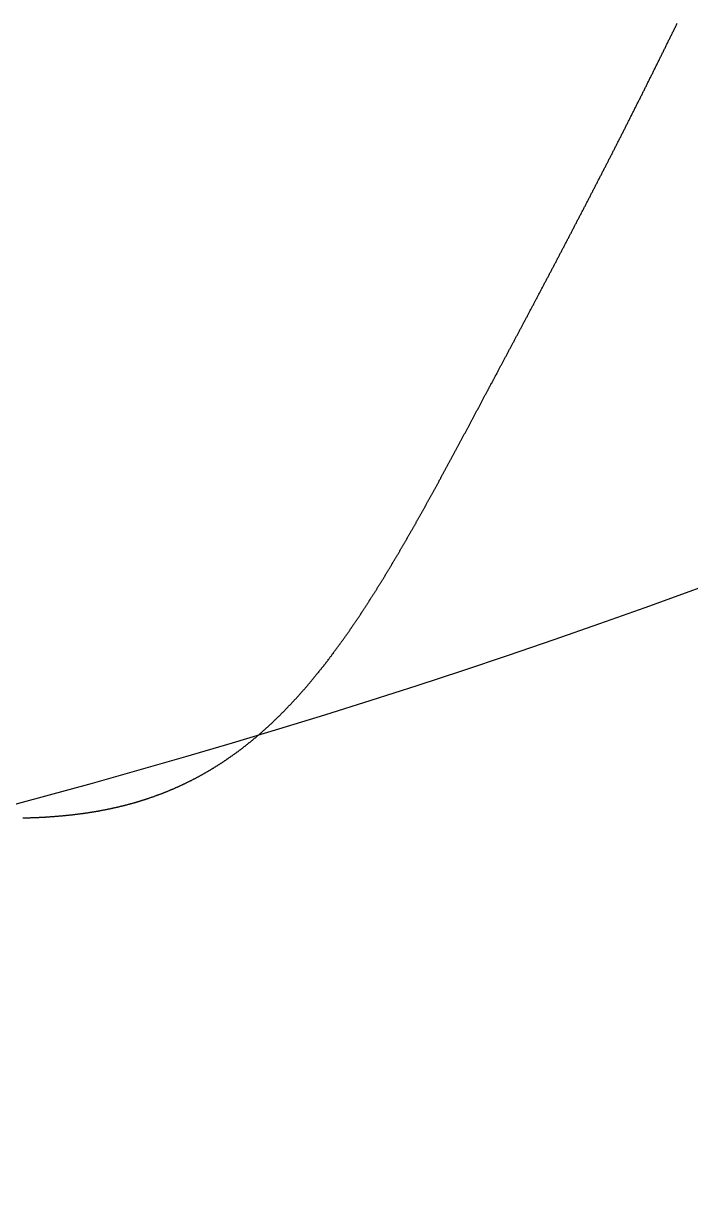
# Model space of a CAD drawing. Header units: millimetres. Extents: x 88 to 97873, y 32 to 55088.
# Drawn here: x 48914.784 to 48915.753, y 4950.654 to 4952.356 of the extents above; entities that cross this region are included whole.
import ezdxf

# ---------------------------------------------------------------- set-up
doc = ezdxf.new("R2010")
doc.units = ezdxf.units.MM
doc.header["$LTSCALE"] = 0.3

msp = doc.modelspace()

# ---------------------------------------------------------------- hatches: boundary and pattern name
h = msp.add_hatch()
h.set_pattern_fill('ANSI35', color=256, scale=20, angle=43)
h.set_pattern_definition([(88, (10.7, 0), (-126.92264, 4.43224), []), (88, (76.38, 61.25), (-126.92264, 4.43224), [158.75, -31.75, 0, -31.75])])
h.paths.add_polyline_path([(48908.4014, 4951.3654), (48908.2557, 4951.5894), (48908.0589, 4951.9557), (48907.8846, 4952.2927), (48907.7268, 4952.6262), (48907.5907, 4952.9594), (48907.4871, 4953.2803), (48907.4099, 4953.5977), (48907.3515, 4953.9137), (48907.3052, 4954.2299), (48907.2575, 4954.6203), (48907.223, 4954.9916), (48907.2065, 4955.3616), (48907.2168, 4955.7346), (48907.2684, 4956.1084), (48907.3851, 4956.4657), (48907.5775, 4956.7397), (48907.835, 4956.9374), (48908.1276, 4957.072), (48908.4361, 4957.1618), (48908.7515, 4957.2213), (48909.066, 4957.2606), (48909.3882, 4957.2884), (48909.7228, 4957.3099), (48910.0557, 4957.3251), (48910.3865, 4957.3353), (48910.7146, 4957.3415), (48911.0365, 4957.3448), (48911.3446, 4957.3461), (48911.5181, 4957.3463), (48911.5205, 4957.3463), (48911.523, 4957.3463), (48911.5254, 4957.3463), (48911.5278, 4957.3463), (48911.5303, 4957.3463), (48911.5327, 4957.3463), (48911.5352, 4957.3463), (48911.5376, 4957.3463), (48911.5401, 4957.3463), (48911.5425, 4957.3463), (48911.545, 4957.3463), (48911.5474, 4957.3463), (48911.5498, 4957.3463), (48911.5523, 4957.3463), (48911.5547, 4957.3463), (48911.5572, 4957.3463), (48911.5596, 4957.3463), (48911.5621, 4957.3463), (48911.5645, 4957.3463), (48911.5669, 4957.3463), (48911.5694, 4957.3463), (48911.5718, 4957.3463), (48911.5743, 4957.3463), (48911.5767, 4957.3463), (48911.5792, 4957.3463), (48911.5816, 4957.3463), (48911.5841, 4957.3463), (48911.5865, 4957.3463), (48911.5889, 4957.3463), (48911.5914, 4957.3463), (48911.5938, 4957.3463), (48911.5963, 4957.3463), (48911.5987, 4957.3463), (48911.6012, 4957.3463), (48911.6036, 4957.3464), (48911.6061, 4957.3464), (48911.6085, 4957.3464), (48911.6109, 4957.3464), (48911.6134, 4957.3464), (48911.6158, 4957.3464), (48911.6183, 4957.3464), (48911.6207, 4957.3464), (48911.8521, 4957.3464), (48912.2627, 4957.3462), (48912.6375, 4957.3443), (48913.0023, 4957.3396), (48913.362, 4957.331), (48913.7194, 4957.3173), (48914.0766, 4957.2973), (48914.4667, 4957.2668), (48914.8423, 4957.2215), (48915.2117, 4957.1491), (48915.5681, 4957.0325), (48915.8854, 4956.8528), (48916.1181, 4956.6095), (48916.2586, 4956.3211), (48916.3372, 4956.0089), (48916.3739, 4955.6866), (48916.3812, 4955.3601), (48916.368, 4955.035), (48916.341, 4954.7193), (48916.2997, 4954.3554), (48916.2483, 4953.9818), (48916.1838, 4953.6192), (48916.1008, 4953.2769), (48915.9984, 4952.9622), (48915.8765, 4952.6611), (48915.7409, 4952.3687), (48915.603, 4952.0961), (48915.5223, 4951.9437), (48915.5217, 4951.9426), (48915.5212, 4951.9416), (48915.5207, 4951.9406), (48915.5201, 4951.9396), (48915.5196, 4951.9385), (48915.519, 4951.9375), (48915.5185, 4951.9365), (48915.518, 4951.9355), (48915.5174, 4951.9345), (48915.5169, 4951.9334), (48915.5163, 4951.9324), (48915.5158, 4951.9314), (48915.5153, 4951.9304), (48915.5147, 4951.9294), (48915.5142, 4951.9284), (48915.5136, 4951.9273), (48915.5131, 4951.9263), (48915.5126, 4951.9253), (48915.512, 4951.9243), (48915.5115, 4951.9233), (48915.5109, 4951.9223), (48915.5104, 4951.9212), (48915.5099, 4951.9202), (48915.5093, 4951.9192), (48915.5088, 4951.9182), (48915.5083, 4951.9172), (48915.5077, 4951.9162), (48915.5072, 4951.9152), (48915.5066, 4951.9142), (48915.5061, 4951.9132), (48915.5056, 4951.9121), (48915.505, 4951.9111), (48915.5045, 4951.9101), (48915.504, 4951.9091), (48915.5034, 4951.9081), (48915.5029, 4951.9071), (48915.5024, 4951.9061), (48915.5018, 4951.9051), (48915.5013, 4951.9041), (48915.5008, 4951.9031), (48915.5002, 4951.9021), (48915.4997, 4951.9011), (48915.4992, 4951.9001), (48915.4986, 4951.8991), (48915.4981, 4951.8981), (48915.4976, 4951.8971), (48915.497, 4951.8961), (48915.4965, 4951.8951), (48915.496, 4951.8941), (48915.4954, 4951.8931), (48915.4949, 4951.8921), (48915.4944, 4951.8911), (48915.4938, 4951.8901), (48915.4933, 4951.8891), (48915.4928, 4951.8881), (48915.4923, 4951.8871), (48915.4917, 4951.8861), (48915.4912, 4951.8851), (48915.4907, 4951.8841), (48915.4901, 4951.8831), (48915.4896, 4951.8821), (48915.4891, 4951.8811), (48915.4886, 4951.8801), (48915.488, 4951.8791), (48915.4875, 4951.8782), (48915.487, 4951.8772), (48915.4864, 4951.8762), (48915.4859, 4951.8752), (48915.4854, 4951.8742), (48915.4849, 4951.8732), (48915.4843, 4951.8722), (48915.4838, 4951.8712), (48915.4833, 4951.8702), (48915.4828, 4951.8693), (48915.4822, 4951.8683), (48915.4817, 4951.8673), (48915.4812, 4951.8663), (48915.4807, 4951.8653), (48915.4801, 4951.8643), (48915.4796, 4951.8634), (48915.4791, 4951.8624), (48915.4786, 4951.8614), (48915.4781, 4951.8604), (48915.4775, 4951.8594), (48915.477, 4951.8584), (48915.4765, 4951.8575), (48915.476, 4951.8565), (48915.4754, 4951.8555), (48915.4749, 4951.8545), (48915.4744, 4951.8536), (48915.4739, 4951.8526), (48915.4734, 4951.8516), (48915.4728, 4951.8506), (48915.4723, 4951.8497), (48915.4718, 4951.8487), (48915.4713, 4951.8477), (48915.4708, 4951.8467), (48915.4702, 4951.8458), (48915.4697, 4951.8448), (48915.4692, 4951.8438), (48915.4687, 4951.8428), (48915.4682, 4951.8419), (48915.4677, 4951.8409), (48915.4671, 4951.8399), (48915.4666, 4951.839), (48915.4661, 4951.838), (48915.4656, 4951.837), (48915.4651, 4951.8361), (48915.4646, 4951.8351), (48915.464, 4951.8341), (48915.4635, 4951.8332), (48915.463, 4951.8322), (48915.4625, 4951.8312), (48915.462, 4951.8303), (48915.4615, 4951.8293), (48915.461, 4951.8284), (48915.4605, 4951.8274), (48915.4599, 4951.8264), (48915.4594, 4951.8255), (48915.4589, 4951.8245), (48915.4584, 4951.8235), (48915.4579, 4951.8226), (48915.4574, 4951.8216), (48915.4569, 4951.8207), (48915.4564, 4951.8197), (48915.4558, 4951.8188), (48915.4553, 4951.8178), (48915.4548, 4951.8168), (48915.4543, 4951.8159), (48915.4538, 4951.8149), (48915.4533, 4951.814), (48915.4528, 4951.813), (48915.4523, 4951.8121), (48915.4518, 4951.8111), (48915.4513, 4951.8102), (48915.4508, 4951.8092), (48915.4503, 4951.8083), (48915.4498, 4951.8073), (48915.4492, 4951.8064), (48915.4487, 4951.8054), (48915.4482, 4951.8045), (48915.4477, 4951.8035), (48915.4472, 4951.8026), (48915.4467, 4951.8016), (48915.4462, 4951.8007), (48915.4457, 4951.7998), (48915.4452, 4951.7988), (48915.4447, 4951.7979), (48915.4442, 4951.7969), (48915.4437, 4951.796), (48915.4432, 4951.795), (48915.4427, 4951.7941), (48915.4422, 4951.7932), (48915.4417, 4951.7922), (48915.4412, 4951.7913), (48915.4407, 4951.7903), (48915.4402, 4951.7894), (48915.4397, 4951.7885), (48915.4392, 4951.7875), (48915.4387, 4951.7866), (48915.4382, 4951.7856), (48915.4377, 4951.7847), (48915.4372, 4951.7838), (48915.4367, 4951.7828), (48915.4362, 4951.7819), (48915.4357, 4951.781), (48915.4352, 4951.78), (48915.4347, 4951.7791), (48915.4342, 4951.7782), (48915.4337, 4951.7773), (48915.4332, 4951.7763), (48915.4327, 4951.7754), (48915.4322, 4951.7745), (48915.4317, 4951.7735), (48915.4312, 4951.7726), (48915.4307, 4951.7717), (48915.4302, 4951.7708), (48915.4297, 4951.7698), (48915.4292, 4951.7689), (48915.4287, 4951.768), (48915.4283, 4951.7671), (48915.4278, 4951.7661), (48915.4273, 4951.7652), (48915.4268, 4951.7643), (48915.4263, 4951.7634), (48915.4258, 4951.7624), (48915.4253, 4951.7615), (48915.4248, 4951.7606), (48915.4243, 4951.7597), (48915.4238, 4951.7588), (48915.4233, 4951.7578), (48915.4228, 4951.7569), (48915.4223, 4951.756), (48915.4219, 4951.7551), (48915.4214, 4951.7542), (48915.4209, 4951.7533), (48915.4204, 4951.7524), (48915.4199, 4951.7514), (48915.4194, 4951.7505), (48915.4189, 4951.7496), (48915.4184, 4951.7487), (48915.4179, 4951.7478), (48915.4174, 4951.7469), (48915.417, 4951.746), (48915.4165, 4951.7451), (48915.416, 4951.7441), (48915.4155, 4951.7432), (48915.415, 4951.7423), (48915.4145, 4951.7414), (48915.414, 4951.7405), (48915.4135, 4951.7396), (48915.4131, 4951.7387), (48915.4126, 4951.7378), (48915.4121, 4951.7369), (48915.4116, 4951.736), (48915.4111, 4951.7351), (48915.4106, 4951.7342), (48915.4101, 4951.7333), (48915.4097, 4951.7324), (48915.4092, 4951.7315), (48915.4087, 4951.7306), (48915.4082, 4951.7297), (48915.4077, 4951.7288), (48915.4072, 4951.7279), (48915.4068, 4951.727), (48915.4063, 4951.7261), (48915.4058, 4951.7252), (48915.4053, 4951.7243), (48915.4048, 4951.7234), (48915.4043, 4951.7225), (48915.4039, 4951.7216), (48915.4034, 4951.7207), (48915.4029, 4951.7198), (48915.4024, 4951.719), (48915.4019, 4951.7181), (48915.4014, 4951.7172), (48915.401, 4951.7163), (48915.4005, 4951.7154), (48915.4, 4951.7145), (48915.3995, 4951.7136), (48915.399, 4951.7127), (48915.3986, 4951.7118), (48915.3981, 4951.711), (48915.3976, 4951.7101), (48915.3971, 4951.7092), (48915.3966, 4951.7083), (48915.3962, 4951.7074), (48915.3957, 4951.7065), (48915.3952, 4951.7057), (48915.3947, 4951.7048), (48915.3943, 4951.7039), (48915.3938, 4951.703), (48915.3933, 4951.7021), (48915.3928, 4951.7013), (48915.3923, 4951.7004), (48915.3919, 4951.6995), (48915.3914, 4951.6986), (48915.3909, 4951.6977), (48915.3904, 4951.6969), (48915.39, 4951.696), (48915.3895, 4951.6951), (48915.389, 4951.6942), (48915.3885, 4951.6934), (48915.388, 4951.6925), (48915.3876, 4951.6916), (48915.3871, 4951.6908), (48915.3866, 4951.6899), (48915.3861, 4951.689), (48915.3857, 4951.6881), (48915.3852, 4951.6873), (48915.3847, 4951.6864), (48915.3842, 4951.6855), (48915.3838, 4951.6847), (48915.3833, 4951.6838), (48915.3828, 4951.6829), (48915.3823, 4951.6821), (48915.3819, 4951.6812), (48915.3814, 4951.6803), (48915.3809, 4951.6795), (48915.3805, 4951.6786), (48915.38, 4951.6778), (48915.3795, 4951.6769), (48915.379, 4951.676), (48915.3786, 4951.6752), (48915.3781, 4951.6743), (48915.3776, 4951.6735), (48915.3771, 4951.6726), (48915.3767, 4951.6717), (48915.2104, 4951.3701), (48915.1544, 4951.3349, 0.330005), (48923.2413, 4962.2533, 1), (48900.4132, 4962.2533, 0.327497)])

# ---------------------------------------------------------------- linework, layer by layer
msp.add_lwpolyline([(48914.7837, 4951.2032), (48914.7845, 4951.2032), (48914.7854, 4951.2032), (48914.7863, 4951.2032), (48914.7871, 4951.2032), (48914.788, 4951.2033), (48914.7889, 4951.2033), (48914.7897, 4951.2033), (48914.7906, 4951.2033), (48914.7915, 4951.2033), (48914.7923, 4951.2034), (48914.7932, 4951.2034), (48914.794, 4951.2034), (48914.7949, 4951.2035), (48914.7958, 4951.2035), (48914.7966, 4951.2035), (48914.7975, 4951.2035), (48914.7983, 4951.2036), (48914.7992, 4951.2036), (48914.8001, 4951.2036), (48914.8009, 4951.2037), (48914.8018, 4951.2037), (48914.8026, 4951.2037), (48914.8035, 4951.2038), (48914.8043, 4951.2038), (48914.8052, 4951.2039), (48914.806, 4951.2039), (48914.8069, 4951.2039), (48914.8077, 4951.204), (48914.8086, 4951.204), (48914.8094, 4951.2041), (48914.8103, 4951.2041), (48914.8111, 4951.2041), (48914.8119, 4951.2042), (48914.8128, 4951.2042), (48914.8136, 4951.2043), (48914.8145, 4951.2043), (48914.8153, 4951.2044), (48914.8162, 4951.2044), (48914.817, 4951.2045), (48914.8178, 4951.2045), (48914.8187, 4951.2046), (48914.8195, 4951.2046), (48914.8204, 4951.2047), (48914.8212, 4951.2047), (48914.822, 4951.2048), (48914.8229, 4951.2048), (48914.8237, 4951.2049), (48914.8245, 4951.205), (48914.8254, 4951.205), (48914.8262, 4951.2051), (48914.827, 4951.2051), (48914.8279, 4951.2052), (48914.8287, 4951.2053), (48914.8295, 4951.2053), (48914.8304, 4951.2054), (48914.8312, 4951.2055), (48914.832, 4951.2055), (48914.8328, 4951.2056), (48914.8337, 4951.2057), (48914.8345, 4951.2057), (48914.8353, 4951.2058), (48914.8361, 4951.2059), (48914.837, 4951.2059), (48914.8378, 4951.206), (48914.8386, 4951.2061), (48914.8394, 4951.2062), (48914.8402, 4951.2062), (48914.8411, 4951.2063), (48914.8419, 4951.2064), (48914.8427, 4951.2065), (48914.8435, 4951.2065), (48914.8443, 4951.2066), (48914.8452, 4951.2067), (48914.846, 4951.2068), (48914.8468, 4951.2069), (48914.8476, 4951.2069), (48914.8484, 4951.207), (48914.8492, 4951.2071), (48914.85, 4951.2072), (48914.8508, 4951.2073), (48914.8517, 4951.2074), (48914.8525, 4951.2074), (48914.8533, 4951.2075), (48914.8541, 4951.2076), (48914.8549, 4951.2077), (48914.8557, 4951.2078), (48914.8565, 4951.2079), (48914.8573, 4951.208), (48914.8581, 4951.2081), (48914.8589, 4951.2082), (48914.8597, 4951.2083), (48914.8605, 4951.2084), (48914.8613, 4951.2085), (48914.8621, 4951.2086), (48914.8629, 4951.2087), (48914.8637, 4951.2088), (48914.8645, 4951.2089), (48914.8653, 4951.209), (48914.8661, 4951.2091), (48914.8669, 4951.2092), (48914.8677, 4951.2093), (48914.8685, 4951.2094), (48914.8693, 4951.2095), (48914.8701, 4951.2096), (48914.8709, 4951.2097), (48914.8717, 4951.2098), (48914.8724, 4951.2099), (48914.8732, 4951.2101), (48914.874, 4951.2102), (48914.8748, 4951.2103), (48914.8756, 4951.2104), (48914.8764, 4951.2105), (48914.8772, 4951.2106), (48914.878, 4951.2107), (48914.8787, 4951.2109), (48914.8795, 4951.211), (48914.8803, 4951.2111), (48914.8811, 4951.2112), (48914.8819, 4951.2113), (48914.8827, 4951.2115), (48914.8834, 4951.2116), (48914.8842, 4951.2117), (48914.885, 4951.2118), (48914.8858, 4951.212), (48914.8865, 4951.2121), (48914.8873, 4951.2122), (48914.8881, 4951.2124), (48914.8889, 4951.2125), (48914.8896, 4951.2126), (48914.8904, 4951.2127), (48914.8912, 4951.2129), (48914.892, 4951.213), (48914.8927, 4951.2131), (48914.8935, 4951.2133), (48914.8943, 4951.2134), (48914.895, 4951.2136), (48914.8958, 4951.2137), (48914.8966, 4951.2138), (48914.8973, 4951.214), (48914.8981, 4951.2141), (48914.8989, 4951.2143), (48914.8996, 4951.2144), (48914.9004, 4951.2146), (48914.9011, 4951.2147), (48914.9019, 4951.2148), (48914.9027, 4951.215), (48914.9034, 4951.2151), (48914.9042, 4951.2153), (48914.9049, 4951.2154), (48914.9057, 4951.2156), (48914.9065, 4951.2157), (48914.9072, 4951.2159), (48914.908, 4951.2161), (48914.9087, 4951.2162), (48914.9095, 4951.2164), (48914.9102, 4951.2165), (48914.911, 4951.2167), (48914.9117, 4951.2168), (48914.9125, 4951.217), (48914.9132, 4951.2172), (48914.914, 4951.2173), (48914.9147, 4951.2175), (48914.9155, 4951.2177), (48914.9162, 4951.2178), (48914.917, 4951.218), (48914.9177, 4951.2182), (48914.9185, 4951.2183), (48914.9192, 4951.2185), (48914.9199, 4951.2187), (48914.9207, 4951.2188), (48914.9214, 4951.219), (48914.9222, 4951.2192), (48914.9229, 4951.2193), (48914.9236, 4951.2195), (48914.9244, 4951.2197), (48914.9251, 4951.2199), (48914.9259, 4951.2201), (48914.9266, 4951.2202), (48914.9273, 4951.2204), (48914.9281, 4951.2206), (48914.9288, 4951.2208), (48914.9295, 4951.221), (48914.9302, 4951.2211), (48914.931, 4951.2213), (48914.9317, 4951.2215), (48914.9324, 4951.2217), (48914.9332, 4951.2219), (48914.9339, 4951.2221), (48914.9346, 4951.2223), (48914.9353, 4951.2225), (48914.9361, 4951.2226), (48914.9368, 4951.2228), (48914.9375, 4951.223), (48914.9382, 4951.2232), (48914.939, 4951.2234), (48914.9397, 4951.2236), (48914.9404, 4951.2238), (48914.9411, 4951.224), (48914.9418, 4951.2242), (48914.9426, 4951.2244), (48914.9433, 4951.2246), (48914.944, 4951.2248), (48914.9447, 4951.225), (48914.9454, 4951.2252), (48914.9461, 4951.2254), (48914.9469, 4951.2256), (48914.9476, 4951.2258), (48914.9483, 4951.2261), (48914.949, 4951.2263), (48914.9497, 4951.2265), (48914.9504, 4951.2267), (48914.9511, 4951.2269), (48914.9518, 4951.2271), (48914.9525, 4951.2273), (48914.9533, 4951.2275), (48914.954, 4951.2278), (48914.9547, 4951.228), (48914.9554, 4951.2282), (48914.9561, 4951.2284), (48914.9568, 4951.2286), (48914.9575, 4951.2289), (48914.9582, 4951.2291), (48914.9589, 4951.2293), (48914.9596, 4951.2295), (48914.9603, 4951.2297), (48914.961, 4951.23), (48914.9617, 4951.2302), (48914.9624, 4951.2304), (48914.9631, 4951.2307), (48914.9638, 4951.2309), (48914.9645, 4951.2311), (48914.9652, 4951.2313), (48914.9659, 4951.2316), (48914.9666, 4951.2318), (48914.9672, 4951.232), (48914.9679, 4951.2323), (48914.9686, 4951.2325), (48914.9693, 4951.2328), (48914.97, 4951.233), (48914.9707, 4951.2332), (48914.9714, 4951.2335), (48914.9721, 4951.2337), (48914.9728, 4951.2339), (48914.9734, 4951.2342), (48914.9741, 4951.2344), (48914.9748, 4951.2347), (48914.9755, 4951.2349), (48914.9762, 4951.2352), (48914.9769, 4951.2354), (48914.9776, 4951.2357), (48914.9782, 4951.2359), (48914.9789, 4951.2362), (48914.9796, 4951.2364), (48914.9803, 4951.2367), (48914.981, 4951.2369), (48914.9816, 4951.2372), (48914.9823, 4951.2374), (48914.983, 4951.2377), (48914.9837, 4951.2379), (48914.9843, 4951.2382), (48914.985, 4951.2385), (48914.9857, 4951.2387), (48914.9864, 4951.239), (48914.987, 4951.2392), (48914.9877, 4951.2395), (48914.9884, 4951.2398), (48914.989, 4951.24), (48914.9897, 4951.2403), (48914.9904, 4951.2406), (48914.9911, 4951.2408), (48914.9917, 4951.2411), (48914.9924, 4951.2414), (48914.9931, 4951.2416), (48914.9937, 4951.2419), (48914.9944, 4951.2422), (48914.9951, 4951.2425), (48914.9957, 4951.2427), (48914.9964, 4951.243), (48914.997, 4951.2433), (48914.9977, 4951.2436), (48914.9984, 4951.2438), (48914.999, 4951.2441), (48914.9997, 4951.2444), (48915.0003, 4951.2447), (48915.001, 4951.245), (48915.0017, 4951.2452), (48915.0023, 4951.2455), (48915.003, 4951.2458), (48915.0036, 4951.2461), (48915.0043, 4951.2464), (48915.0049, 4951.2467), (48915.0056, 4951.247), (48915.0062, 4951.2472), (48915.0069, 4951.2475), (48915.0076, 4951.2478), (48915.0082, 4951.2481), (48915.0089, 4951.2484), (48915.0095, 4951.2487), (48915.0102, 4951.249), (48915.0108, 4951.2493), (48915.0115, 4951.2496), (48915.0121, 4951.2499), (48915.0127, 4951.2502), (48915.0134, 4951.2505), (48915.014, 4951.2508), (48915.0147, 4951.2511), (48915.0153, 4951.2514), (48915.016, 4951.2517), (48915.0166, 4951.252), (48915.0173, 4951.2523), (48915.0179, 4951.2526), (48915.0185, 4951.2529), (48915.0192, 4951.2532), (48915.0198, 4951.2535), (48915.0205, 4951.2538), (48915.0211, 4951.2541), (48915.0217, 4951.2545), (48915.0224, 4951.2548), (48915.023, 4951.2551), (48915.0236, 4951.2554), (48915.0243, 4951.2557), (48915.0249, 4951.256), (48915.0256, 4951.2563), (48915.0262, 4951.2567), (48915.0268, 4951.257), (48915.0275, 4951.2573), (48915.0281, 4951.2576), (48915.0287, 4951.2579), (48915.0293, 4951.2583), (48915.03, 4951.2586), (48915.0306, 4951.2589), (48915.0312, 4951.2592), (48915.0319, 4951.2596), (48915.0325, 4951.2599), (48915.0331, 4951.2602), (48915.0337, 4951.2605), (48915.0344, 4951.2609), (48915.035, 4951.2612), (48915.0356, 4951.2615), (48915.0362, 4951.2619), (48915.0369, 4951.2622), (48915.0375, 4951.2625), (48915.0381, 4951.2629), (48915.0387, 4951.2632), (48915.0394, 4951.2635), (48915.04, 4951.2639), (48915.0406, 4951.2642), (48915.0412, 4951.2646), (48915.0418, 4951.2649), (48915.0425, 4951.2652), (48915.0431, 4951.2656), (48915.0437, 4951.2659), (48915.0443, 4951.2663), (48915.0449, 4951.2666), (48915.0455, 4951.267), (48915.0462, 4951.2673), (48915.0468, 4951.2677), (48915.0474, 4951.268), (48915.048, 4951.2684), (48915.0486, 4951.2687), (48915.0492, 4951.2691), (48915.0498, 4951.2694), (48915.0504, 4951.2698), (48915.0511, 4951.2701), (48915.0517, 4951.2705), (48915.0523, 4951.2708), (48915.0529, 4951.2712), (48915.0535, 4951.2715), (48915.0541, 4951.2719), (48915.0547, 4951.2723), (48915.0553, 4951.2726), (48915.0559, 4951.273), (48915.0565, 4951.2734), (48915.0571, 4951.2737), (48915.0577, 4951.2741), (48915.0583, 4951.2744), (48915.0589, 4951.2748), (48915.0595, 4951.2752), (48915.0601, 4951.2755), (48915.0607, 4951.2759), (48915.0613, 4951.2763), (48915.0619, 4951.2767), (48915.0625, 4951.277), (48915.0631, 4951.2774), (48915.0637, 4951.2778), (48915.0643, 4951.2781), (48915.0649, 4951.2785), (48915.0655, 4951.2789), (48915.0661, 4951.2793), (48915.0667, 4951.2796), (48915.0673, 4951.28), (48915.0679, 4951.2804), (48915.0685, 4951.2808), (48915.0691, 4951.2812), (48915.0697, 4951.2815), (48915.0703, 4951.2819), (48915.0709, 4951.2823), (48915.0715, 4951.2827), (48915.0721, 4951.2831), (48915.0726, 4951.2835), (48915.0732, 4951.2839), (48915.0738, 4951.2842), (48915.0744, 4951.2846), (48915.075, 4951.285), (48915.0756, 4951.2854), (48915.0762, 4951.2858), (48915.0768, 4951.2862), (48915.0773, 4951.2866), (48915.0779, 4951.287), (48915.0785, 4951.2874), (48915.0791, 4951.2878), (48915.0797, 4951.2882), (48915.0803, 4951.2886), (48915.0809, 4951.289), (48915.0814, 4951.2894), (48915.082, 4951.2898), (48915.0826, 4951.2902), (48915.0832, 4951.2906), (48915.0838, 4951.291), (48915.0843, 4951.2914), (48915.0849, 4951.2918), (48915.0855, 4951.2922), (48915.0861, 4951.2926), (48915.0867, 4951.293), (48915.0872, 4951.2934), (48915.0878, 4951.2938), (48915.0884, 4951.2942), (48915.089, 4951.2947), (48915.0895, 4951.2951), (48915.0901, 4951.2955), (48915.0907, 4951.2959), (48915.0913, 4951.2963), (48915.0918, 4951.2967), (48915.0924, 4951.2971), (48915.093, 4951.2976), (48915.0936, 4951.298), (48915.0941, 4951.2984), (48915.0947, 4951.2988), (48915.0953, 4951.2992), (48915.0958, 4951.2997), (48915.0964, 4951.3001), (48915.097, 4951.3005), (48915.0975, 4951.3009), (48915.0981, 4951.3014), (48915.0987, 4951.3018), (48915.0992, 4951.3022), (48915.0998, 4951.3026), (48915.1004, 4951.3031), (48915.1009, 4951.3035), (48915.1015, 4951.3039), (48915.1021, 4951.3044), (48915.1026, 4951.3048), (48915.1032, 4951.3052), (48915.1038, 4951.3057), (48915.1043, 4951.3061), (48915.1049, 4951.3065), (48915.1055, 4951.307), (48915.106, 4951.3074), (48915.1066, 4951.3078), (48915.1071, 4951.3083), (48915.1077, 4951.3087), (48915.1083, 4951.3092), (48915.1088, 4951.3096), (48915.1094, 4951.31), (48915.1099, 4951.3105), (48915.1105, 4951.3109), (48915.111, 4951.3114), (48915.1116, 4951.3118), (48915.1122, 4951.3123), (48915.1127, 4951.3127), (48915.1133, 4951.3132), (48915.1138, 4951.3136), (48915.1144, 4951.3141), (48915.1149, 4951.3145), (48915.1155, 4951.315), (48915.116, 4951.3154), (48915.1166, 4951.3159), (48915.1171, 4951.3163), (48915.1177, 4951.3168), (48915.1183, 4951.3172), (48915.1188, 4951.3177), (48915.1194, 4951.3182), (48915.1199, 4951.3186), (48915.1205, 4951.3191), (48915.121, 4951.3195), (48915.1216, 4951.32), (48915.1221, 4951.3205), (48915.1226, 4951.3209), (48915.1232, 4951.3214), (48915.1237, 4951.3219), (48915.1243, 4951.3223), (48915.1248, 4951.3228), (48915.1254, 4951.3233), (48915.1259, 4951.3237), (48915.1265, 4951.3242), (48915.127, 4951.3247), (48915.1276, 4951.3251), (48915.1281, 4951.3256), (48915.1286, 4951.3261), (48915.1292, 4951.3266), (48915.1297, 4951.327), (48915.1303, 4951.3275), (48915.1308, 4951.328), (48915.1314, 4951.3285), (48915.1319, 4951.3289), (48915.1324, 4951.3294), (48915.133, 4951.3299), (48915.1335, 4951.3304), (48915.1341, 4951.3309), (48915.1346, 4951.3313), (48915.1351, 4951.3318), (48915.1357, 4951.3323), (48915.1362, 4951.3328), (48915.1367, 4951.3333), (48915.1373, 4951.3338), (48915.1378, 4951.3342), (48915.1384, 4951.3347), (48915.1389, 4951.3352), (48915.1394, 4951.3357), (48915.14, 4951.3362), (48915.1405, 4951.3367), (48915.141, 4951.3372), (48915.1416, 4951.3377), (48915.1421, 4951.3382), (48915.1426, 4951.3387), (48915.1432, 4951.3392), (48915.1437, 4951.3397), (48915.1442, 4951.3402), (48915.1448, 4951.3407), (48915.1453, 4951.3412), (48915.1458, 4951.3417), (48915.1463, 4951.3422), (48915.1469, 4951.3427), (48915.1474, 4951.3432), (48915.1479, 4951.3437), (48915.1485, 4951.3442), (48915.149, 4951.3447), (48915.1495, 4951.3452), (48915.15, 4951.3457), (48915.1506, 4951.3462), (48915.1511, 4951.3467), (48915.1516, 4951.3472), (48915.1521, 4951.3477), (48915.1527, 4951.3482), (48915.1532, 4951.3487), (48915.1537, 4951.3492), (48915.1542, 4951.3498), (48915.1548, 4951.3503), (48915.1553, 4951.3508), (48915.1558, 4951.3513), (48915.1563, 4951.3518), (48915.1569, 4951.3523), (48915.1574, 4951.3529), (48915.1579, 4951.3534), (48915.1584, 4951.3539), (48915.159, 4951.3544), (48915.1595, 4951.3549), (48915.16, 4951.3555), (48915.1605, 4951.356), (48915.161, 4951.3565), (48915.1616, 4951.357), (48915.1621, 4951.3576), (48915.1626, 4951.3581), (48915.1631, 4951.3586), (48915.1636, 4951.3591), (48915.1641, 4951.3597), (48915.1647, 4951.3602), (48915.1652, 4951.3607), (48915.1657, 4951.3613), (48915.1662, 4951.3618), (48915.1667, 4951.3623), (48915.1672, 4951.3629), (48915.1678, 4951.3634), (48915.1683, 4951.3639), (48915.1688, 4951.3645), (48915.1693, 4951.365), (48915.1698, 4951.3655), (48915.1703, 4951.3661), (48915.1708, 4951.3666), (48915.1714, 4951.3672), (48915.1719, 4951.3677), (48915.1724, 4951.3682), (48915.1729, 4951.3688), (48915.1734, 4951.3693), (48915.1739, 4951.3699), (48915.1744, 4951.3704), (48915.1749, 4951.371), (48915.1754, 4951.3715), (48915.176, 4951.3721), (48915.1765, 4951.3726), (48915.177, 4951.3732), (48915.1775, 4951.3737), (48915.178, 4951.3743), (48915.1785, 4951.3748), (48915.179, 4951.3754), (48915.1795, 4951.3759), (48915.18, 4951.3765), (48915.1805, 4951.377), (48915.181, 4951.3776), (48915.1815, 4951.3781), (48915.182, 4951.3787), (48915.1825, 4951.3793), (48915.1831, 4951.3798), (48915.1836, 4951.3804), (48915.1841, 4951.3809), (48915.1846, 4951.3815), (48915.1851, 4951.3821), (48915.1856, 4951.3826), (48915.1861, 4951.3832), (48915.1866, 4951.3837), (48915.1871, 4951.3843), (48915.1876, 4951.3849), (48915.1881, 4951.3854), (48915.1886, 4951.386), (48915.1891, 4951.3866), (48915.1896, 4951.3872), (48915.1901, 4951.3877), (48915.1906, 4951.3883), (48915.1911, 4951.3889), (48915.1916, 4951.3894), (48915.1921, 4951.39), (48915.1926, 4951.3906), (48915.1931, 4951.3912), (48915.1936, 4951.3917), (48915.1941, 4951.3923), (48915.1946, 4951.3929), (48915.1951, 4951.3935), (48915.1956, 4951.394), (48915.1961, 4951.3946), (48915.1966, 4951.3952), (48915.1971, 4951.3958), (48915.1976, 4951.3964), (48915.1981, 4951.397), (48915.1986, 4951.3975), (48915.1991, 4951.3981), (48915.1996, 4951.3987), (48915.2001, 4951.3993), (48915.2006, 4951.3999), (48915.2011, 4951.4005), (48915.2015, 4951.4011), (48915.202, 4951.4017), (48915.2025, 4951.4022), (48915.203, 4951.4028), (48915.2035, 4951.4034), (48915.204, 4951.404), (48915.2045, 4951.4046), (48915.205, 4951.4052), (48915.2055, 4951.4058), (48915.206, 4951.4064), (48915.2065, 4951.407), (48915.207, 4951.4076), (48915.2075, 4951.4082), (48915.208, 4951.4088), (48915.2084, 4951.4094), (48915.2089, 4951.41), (48915.2094, 4951.4106), (48915.2099, 4951.4112), (48915.2104, 4951.4118), (48915.2109, 4951.4124), (48915.2114, 4951.413), (48915.2119, 4951.4136), (48915.2124, 4951.4142), (48915.2129, 4951.4148), (48915.2133, 4951.4154), (48915.2138, 4951.416), (48915.2143, 4951.4166), (48915.2148, 4951.4173), (48915.2153, 4951.4179), (48915.2158, 4951.4185), (48915.2163, 4951.4191), (48915.2168, 4951.4197), (48915.2172, 4951.4203), (48915.2177, 4951.4209), (48915.2182, 4951.4215), (48915.2187, 4951.4222), (48915.2192, 4951.4228), (48915.2197, 4951.4234), (48915.2202, 4951.424), (48915.2207, 4951.4246), (48915.2211, 4951.4253), (48915.2216, 4951.4259), (48915.2221, 4951.4265), (48915.2226, 4951.4271), (48915.2231, 4951.4277), (48915.2236, 4951.4284), (48915.224, 4951.429), (48915.2245, 4951.4296), (48915.225, 4951.4302), (48915.2255, 4951.4309), (48915.226, 4951.4315), (48915.2265, 4951.4321), (48915.2269, 4951.4328), (48915.2274, 4951.4334), (48915.2279, 4951.434), (48915.2284, 4951.4347), (48915.2289, 4951.4353), (48915.2293, 4951.4359), (48915.2298, 4951.4366), (48915.2303, 4951.4372), (48915.2308, 4951.4378), (48915.2313, 4951.4385), (48915.2318, 4951.4391), (48915.2322, 4951.4397), (48915.2327, 4951.4404), (48915.2332, 4951.441), (48915.2337, 4951.4417), (48915.2342, 4951.4423), (48915.2346, 4951.4429), (48915.2351, 4951.4436), (48915.2356, 4951.4442), (48915.2361, 4951.4449), (48915.2365, 4951.4455), (48915.237, 4951.4462), (48915.2375, 4951.4468), (48915.238, 4951.4475), (48915.2385, 4951.4481), (48915.2389, 4951.4487), (48915.2394, 4951.4494), (48915.2399, 4951.45), (48915.2404, 4951.4507), (48915.2408, 4951.4514), (48915.2413, 4951.452), (48915.2418, 4951.4527), (48915.2423, 4951.4533), (48915.2428, 4951.454), (48915.2432, 4951.4546), (48915.2437, 4951.4553), (48915.2442, 4951.4559), (48915.2447, 4951.4566), (48915.2451, 4951.4573), (48915.2456, 4951.4579), (48915.2461, 4951.4586), (48915.2466, 4951.4592), (48915.247, 4951.4599), (48915.2475, 4951.4606), (48915.248, 4951.4612), (48915.2485, 4951.4619), (48915.2489, 4951.4625), (48915.2494, 4951.4632), (48915.2499, 4951.4639), (48915.2503, 4951.4645), (48915.2508, 4951.4652), (48915.2513, 4951.4659), (48915.2518, 4951.4666), (48915.2522, 4951.4672), (48915.2527, 4951.4679), (48915.2532, 4951.4686), (48915.2537, 4951.4692), (48915.2541, 4951.4699), (48915.2546, 4951.4706), (48915.2551, 4951.4713), (48915.2555, 4951.4719), (48915.256, 4951.4726), (48915.2565, 4951.4733), (48915.257, 4951.474), (48915.2574, 4951.4746), (48915.2579, 4951.4753), (48915.2584, 4951.476), (48915.2588, 4951.4767), (48915.2593, 4951.4774), (48915.2598, 4951.478), (48915.2603, 4951.4787), (48915.2607, 4951.4794), (48915.2612, 4951.4801), (48915.2617, 4951.4808), (48915.2621, 4951.4815), (48915.2626, 4951.4821), (48915.2631, 4951.4828), (48915.2636, 4951.4835), (48915.264, 4951.4842), (48915.2645, 4951.4849), (48915.265, 4951.4856), (48915.2654, 4951.4863), (48915.2659, 4951.487), (48915.2664, 4951.4877), (48915.2668, 4951.4884), (48915.2673, 4951.4891), (48915.2678, 4951.4897), (48915.2682, 4951.4904), (48915.2687, 4951.4911), (48915.2692, 4951.4918), (48915.2696, 4951.4925), (48915.2701, 4951.4932), (48915.2706, 4951.4939), (48915.2711, 4951.4946), (48915.2715, 4951.4953), (48915.272, 4951.496), (48915.2725, 4951.4967), (48915.2729, 4951.4974), (48915.2734, 4951.4981), (48915.2739, 4951.4988), (48915.2743, 4951.4995), (48915.2748, 4951.5003), (48915.2753, 4951.501), (48915.2757, 4951.5017), (48915.2762, 4951.5024), (48915.2767, 4951.5031), (48915.2771, 4951.5038), (48915.2776, 4951.5045), (48915.2781, 4951.5052), (48915.2785, 4951.5059), (48915.279, 4951.5066), (48915.2795, 4951.5074), (48915.2799, 4951.5081), (48915.2804, 4951.5088), (48915.2809, 4951.5095), (48915.2813, 4951.5102), (48915.2818, 4951.5109), (48915.2823, 4951.5116), (48915.2827, 4951.5124), (48915.2832, 4951.5131), (48915.2836, 4951.5138), (48915.2841, 4951.5145), (48915.2846, 4951.5152), (48915.285, 4951.516), (48915.2855, 4951.5167), (48915.286, 4951.5174), (48915.2864, 4951.5181), (48915.2869, 4951.5189), (48915.2874, 4951.5196), (48915.2878, 4951.5203), (48915.2883, 4951.521), (48915.2888, 4951.5218), (48915.2892, 4951.5225), (48915.2897, 4951.5232), (48915.2902, 4951.5239), (48915.2906, 4951.5247), (48915.2911, 4951.5254), (48915.2915, 4951.5261), (48915.292, 4951.5269), (48915.2925, 4951.5276), (48915.2929, 4951.5283), (48915.2934, 4951.5291), (48915.2939, 4951.5298), (48915.2943, 4951.5305), (48915.2948, 4951.5313), (48915.2953, 4951.532), (48915.2957, 4951.5328), (48915.2962, 4951.5335), (48915.2967, 4951.5342), (48915.2971, 4951.535), (48915.2976, 4951.5357), (48915.298, 4951.5365), (48915.2985, 4951.5372), (48915.299, 4951.5379), (48915.2994, 4951.5387), (48915.2999, 4951.5394), (48915.3004, 4951.5402), (48915.3008, 4951.5409), (48915.3013, 4951.5417), (48915.3017, 4951.5424), (48915.3022, 4951.5432), (48915.3027, 4951.5439), (48915.3031, 4951.5447), (48915.3036, 4951.5454), (48915.3041, 4951.5462), (48915.3045, 4951.5469), (48915.305, 4951.5477), (48915.3055, 4951.5484), (48915.3059, 4951.5492), (48915.3064, 4951.5499), (48915.3068, 4951.5507), (48915.3073, 4951.5514), (48915.3078, 4951.5522), (48915.3082, 4951.553), (48915.3087, 4951.5537), (48915.3092, 4951.5545), (48915.3096, 4951.5552), (48915.3101, 4951.556), (48915.3105, 4951.5568), (48915.311, 4951.5575), (48915.3115, 4951.5583), (48915.3119, 4951.559), (48915.3124, 4951.5598), (48915.3129, 4951.5606), (48915.3133, 4951.5613), (48915.3138, 4951.5621), (48915.3142, 4951.5629), (48915.3147, 4951.5636), (48915.3152, 4951.5644), (48915.3156, 4951.5652), (48915.3161, 4951.5659), (48915.3166, 4951.5667), (48915.317, 4951.5675), (48915.3175, 4951.5683), (48915.318, 4951.569), (48915.3184, 4951.5698), (48915.3189, 4951.5706), (48915.3193, 4951.5713), (48915.3198, 4951.5721), (48915.3203, 4951.5729), (48915.3207, 4951.5737), (48915.3212, 4951.5745), (48915.3217, 4951.5752), (48915.3221, 4951.576), (48915.3226, 4951.5768), (48915.323, 4951.5776), (48915.3235, 4951.5783), (48915.324, 4951.5791), (48915.3244, 4951.5799), (48915.3249, 4951.5807), (48915.3254, 4951.5815), (48915.3258, 4951.5823), (48915.3263, 4951.583), (48915.3267, 4951.5838), (48915.3272, 4951.5846), (48915.3277, 4951.5854), (48915.3281, 4951.5862), (48915.3286, 4951.587), (48915.3291, 4951.5878), (48915.3295, 4951.5886), (48915.33, 4951.5893), (48915.3305, 4951.5901), (48915.3309, 4951.5909), (48915.3314, 4951.5917), (48915.3318, 4951.5925), (48915.3323, 4951.5933), (48915.3328, 4951.5941), (48915.3332, 4951.5949), (48915.3337, 4951.5957), (48915.3342, 4951.5965), (48915.3346, 4951.5973), (48915.3351, 4951.5981), (48915.3355, 4951.5989), (48915.336, 4951.5997), (48915.3365, 4951.6005), (48915.3369, 4951.6013), (48915.3374, 4951.6021), (48915.3379, 4951.6029), (48915.3383, 4951.6037), (48915.3388, 4951.6045), (48915.3393, 4951.6053), (48915.3397, 4951.6061), (48915.3402, 4951.6069), (48915.3407, 4951.6077), (48915.3411, 4951.6085), (48915.3416, 4951.6093), (48915.342, 4951.6101), (48915.3425, 4951.6109), (48915.343, 4951.6117), (48915.3434, 4951.6126), (48915.3439, 4951.6134), (48915.3444, 4951.6142), (48915.3448, 4951.615), (48915.3453, 4951.6158), (48915.3458, 4951.6166), (48915.3462, 4951.6174), (48915.3467, 4951.6182), (48915.3472, 4951.6191), (48915.3476, 4951.6199), (48915.3481, 4951.6207), (48915.3486, 4951.6215), (48915.349, 4951.6223), (48915.3495, 4951.6231), (48915.35, 4951.624), (48915.3504, 4951.6248), (48915.3509, 4951.6256), (48915.3514, 4951.6264), (48915.3518, 4951.6272), (48915.3523, 4951.6281), (48915.3528, 4951.6289), (48915.3532, 4951.6297), (48915.3537, 4951.6305), (48915.3542, 4951.6314), (48915.3546, 4951.6322), (48915.3551, 4951.633), (48915.3556, 4951.6338), (48915.356, 4951.6347), (48915.3565, 4951.6355), (48915.357, 4951.6363), (48915.3574, 4951.6372), (48915.3579, 4951.638), (48915.3584, 4951.6388), (48915.3588, 4951.6397), (48915.3593, 4951.6405), (48915.3598, 4951.6413), (48915.3602, 4951.6421), (48915.3607, 4951.643), (48915.3612, 4951.6438), (48915.3616, 4951.6447), (48915.3621, 4951.6455), (48915.3626, 4951.6463), (48915.363, 4951.6472), (48915.3635, 4951.648), (48915.364, 4951.6488), (48915.3644, 4951.6497), (48915.3649, 4951.6505), (48915.3654, 4951.6514), (48915.3658, 4951.6522), (48915.3663, 4951.653), (48915.3668, 4951.6539), (48915.3673, 4951.6547), (48915.3677, 4951.6556), (48915.3682, 4951.6564), (48915.3687, 4951.6573), (48915.3691, 4951.6581), (48915.3696, 4951.659), (48915.3701, 4951.6598), (48915.3705, 4951.6607), (48915.371, 4951.6615), (48915.3715, 4951.6624), (48915.372, 4951.6632), (48915.3724, 4951.6641), (48915.3729, 4951.6649), (48915.3734, 4951.6658), (48915.3738, 4951.6666), (48915.3743, 4951.6675), (48915.3748, 4951.6683), (48915.3753, 4951.6692), (48915.3757, 4951.67), (48915.3762, 4951.6709), (48915.3767, 4951.6717), (48915.3771, 4951.6726), (48915.3776, 4951.6735), (48915.3781, 4951.6743), (48915.3786, 4951.6752), (48915.379, 4951.676), (48915.3795, 4951.6769), (48915.38, 4951.6778), (48915.3805, 4951.6786), (48915.3809, 4951.6795), (48915.3814, 4951.6803), (48915.3819, 4951.6812), (48915.3823, 4951.6821), (48915.3828, 4951.6829), (48915.3833, 4951.6838), (48915.3838, 4951.6847), (48915.3842, 4951.6855), (48915.3847, 4951.6864), (48915.3852, 4951.6873), (48915.3857, 4951.6881), (48915.3861, 4951.689), (48915.3866, 4951.6899), (48915.3871, 4951.6908), (48915.3876, 4951.6916), (48915.388, 4951.6925), (48915.3885, 4951.6934), (48915.389, 4951.6942), (48915.3895, 4951.6951), (48915.39, 4951.696), (48915.3904, 4951.6969), (48915.3909, 4951.6977), (48915.3914, 4951.6986), (48915.3919, 4951.6995), (48915.3923, 4951.7004), (48915.3928, 4951.7013), (48915.3933, 4951.7021), (48915.3938, 4951.703), (48915.3943, 4951.7039), (48915.3947, 4951.7048), (48915.3952, 4951.7057), (48915.3957, 4951.7065), (48915.3962, 4951.7074), (48915.3966, 4951.7083), (48915.3971, 4951.7092), (48915.3976, 4951.7101), (48915.3981, 4951.711), (48915.3986, 4951.7118), (48915.399, 4951.7127), (48915.3995, 4951.7136), (48915.4, 4951.7145), (48915.4005, 4951.7154), (48915.401, 4951.7163), (48915.4014, 4951.7172), (48915.4019, 4951.7181), (48915.4024, 4951.719), (48915.4029, 4951.7198), (48915.4034, 4951.7207), (48915.4039, 4951.7216), (48915.4043, 4951.7225), (48915.4048, 4951.7234), (48915.4053, 4951.7243), (48915.4058, 4951.7252), (48915.4063, 4951.7261), (48915.4068, 4951.727), (48915.4072, 4951.7279), (48915.4077, 4951.7288), (48915.4082, 4951.7297), (48915.4087, 4951.7306), (48915.4092, 4951.7315), (48915.4097, 4951.7324), (48915.4101, 4951.7333), (48915.4106, 4951.7342), (48915.4111, 4951.7351), (48915.4116, 4951.736), (48915.4121, 4951.7369), (48915.4126, 4951.7378), (48915.4131, 4951.7387), (48915.4135, 4951.7396), (48915.414, 4951.7405), (48915.4145, 4951.7414), (48915.415, 4951.7423), (48915.4155, 4951.7432), (48915.416, 4951.7441), (48915.4165, 4951.7451), (48915.417, 4951.746), (48915.4174, 4951.7469), (48915.4179, 4951.7478), (48915.4184, 4951.7487), (48915.4189, 4951.7496), (48915.4194, 4951.7505), (48915.4199, 4951.7514), (48915.4204, 4951.7524), (48915.4209, 4951.7533), (48915.4214, 4951.7542), (48915.4219, 4951.7551), (48915.4223, 4951.756), (48915.4228, 4951.7569), (48915.4233, 4951.7578), (48915.4238, 4951.7588), (48915.4243, 4951.7597), (48915.4248, 4951.7606), (48915.4253, 4951.7615), (48915.4258, 4951.7624), (48915.4263, 4951.7634), (48915.4268, 4951.7643), (48915.4273, 4951.7652), (48915.4278, 4951.7661), (48915.4283, 4951.7671), (48915.4287, 4951.768), (48915.4292, 4951.7689), (48915.4297, 4951.7698), (48915.4302, 4951.7708), (48915.4307, 4951.7717), (48915.4312, 4951.7726), (48915.4317, 4951.7735), (48915.4322, 4951.7745), (48915.4327, 4951.7754), (48915.4332, 4951.7763), (48915.4337, 4951.7773), (48915.4342, 4951.7782), (48915.4347, 4951.7791), (48915.4352, 4951.78), (48915.4357, 4951.781), (48915.4362, 4951.7819), (48915.4367, 4951.7828), (48915.4372, 4951.7838), (48915.4377, 4951.7847), (48915.4382, 4951.7856), (48915.4387, 4951.7866), (48915.4392, 4951.7875), (48915.4397, 4951.7885), (48915.4402, 4951.7894), (48915.4407, 4951.7903), (48915.4412, 4951.7913), (48915.4417, 4951.7922), (48915.4422, 4951.7932), (48915.4427, 4951.7941), (48915.4432, 4951.795), (48915.4437, 4951.796), (48915.4442, 4951.7969), (48915.4447, 4951.7979), (48915.4452, 4951.7988), (48915.4457, 4951.7998), (48915.4462, 4951.8007), (48915.4467, 4951.8016), (48915.4472, 4951.8026), (48915.4477, 4951.8035), (48915.4482, 4951.8045), (48915.4487, 4951.8054), (48915.4492, 4951.8064), (48915.4498, 4951.8073), (48915.4503, 4951.8083), (48915.4508, 4951.8092), (48915.4513, 4951.8102), (48915.4518, 4951.8111), (48915.4523, 4951.8121), (48915.4528, 4951.813), (48915.4533, 4951.814), (48915.4538, 4951.8149), (48915.4543, 4951.8159), (48915.4548, 4951.8168), (48915.4553, 4951.8178), (48915.4558, 4951.8188), (48915.4564, 4951.8197), (48915.4569, 4951.8207), (48915.4574, 4951.8216), (48915.4579, 4951.8226), (48915.4584, 4951.8235), (48915.4589, 4951.8245), (48915.4594, 4951.8255), (48915.4599, 4951.8264), (48915.4605, 4951.8274), (48915.461, 4951.8284), (48915.4615, 4951.8293), (48915.462, 4951.8303), (48915.4625, 4951.8312), (48915.463, 4951.8322), (48915.4635, 4951.8332), (48915.464, 4951.8341), (48915.4646, 4951.8351), (48915.4651, 4951.8361), (48915.4656, 4951.837), (48915.4661, 4951.838), (48915.4666, 4951.839), (48915.4671, 4951.8399), (48915.4677, 4951.8409), (48915.4682, 4951.8419), (48915.4687, 4951.8428), (48915.4692, 4951.8438), (48915.4697, 4951.8448), (48915.4702, 4951.8458), (48915.4708, 4951.8467), (48915.4713, 4951.8477), (48915.4718, 4951.8487), (48915.4723, 4951.8497), (48915.4728, 4951.8506), (48915.4734, 4951.8516), (48915.4739, 4951.8526), (48915.4744, 4951.8536), (48915.4749, 4951.8545), (48915.4754, 4951.8555), (48915.476, 4951.8565), (48915.4765, 4951.8575), (48915.477, 4951.8584), (48915.4775, 4951.8594), (48915.4781, 4951.8604), (48915.4786, 4951.8614), (48915.4791, 4951.8624), (48915.4796, 4951.8634), (48915.4801, 4951.8643), (48915.4807, 4951.8653), (48915.4812, 4951.8663), (48915.4817, 4951.8673), (48915.4822, 4951.8683), (48915.4828, 4951.8693), (48915.4833, 4951.8702), (48915.4838, 4951.8712), (48915.4843, 4951.8722), (48915.4849, 4951.8732), (48915.4854, 4951.8742), (48915.4859, 4951.8752), (48915.4864, 4951.8762), (48915.487, 4951.8772), (48915.4875, 4951.8782), (48915.488, 4951.8791), (48915.4886, 4951.8801), (48915.4891, 4951.8811), (48915.4896, 4951.8821), (48915.4901, 4951.8831), (48915.4907, 4951.8841), (48915.4912, 4951.8851), (48915.4917, 4951.8861), (48915.4923, 4951.8871), (48915.4928, 4951.8881), (48915.4933, 4951.8891), (48915.4938, 4951.8901), (48915.4944, 4951.8911), (48915.4949, 4951.8921), (48915.4954, 4951.8931), (48915.496, 4951.8941), (48915.4965, 4951.8951), (48915.497, 4951.8961), (48915.4976, 4951.8971), (48915.4981, 4951.8981), (48915.4986, 4951.8991), (48915.4992, 4951.9001), (48915.4997, 4951.9011), (48915.5002, 4951.9021), (48915.5008, 4951.9031), (48915.5013, 4951.9041), (48915.5018, 4951.9051), (48915.5024, 4951.9061), (48915.5029, 4951.9071), (48915.5034, 4951.9081), (48915.504, 4951.9091), (48915.5045, 4951.9101), (48915.505, 4951.9111), (48915.5056, 4951.9121), (48915.5061, 4951.9132), (48915.5066, 4951.9142), (48915.5072, 4951.9152), (48915.5077, 4951.9162), (48915.5083, 4951.9172), (48915.5088, 4951.9182), (48915.5093, 4951.9192), (48915.5099, 4951.9202), (48915.5104, 4951.9212), (48915.5109, 4951.9223), (48915.5115, 4951.9233), (48915.512, 4951.9243), (48915.5126, 4951.9253), (48915.5131, 4951.9263), (48915.5136, 4951.9273), (48915.5142, 4951.9284), (48915.5147, 4951.9294), (48915.5153, 4951.9304), (48915.5158, 4951.9314), (48915.5163, 4951.9324), (48915.5169, 4951.9334), (48915.5174, 4951.9345), (48915.518, 4951.9355), (48915.5185, 4951.9365), (48915.519, 4951.9375), (48915.5196, 4951.9385), (48915.5201, 4951.9396), (48915.5207, 4951.9406), (48915.5212, 4951.9416), (48915.5217, 4951.9426), (48915.5223, 4951.9437), (48915.5228, 4951.9447), (48915.5234, 4951.9457), (48915.5239, 4951.9467), (48915.5245, 4951.9478), (48915.525, 4951.9488), (48915.5256, 4951.9498), (48915.5261, 4951.9509), (48915.5266, 4951.9519), (48915.5272, 4951.9529), (48915.5277, 4951.9539), (48915.5283, 4951.955), (48915.5288, 4951.956), (48915.5294, 4951.957), (48915.5299, 4951.9581), (48915.5305, 4951.9591), (48915.531, 4951.9601), (48915.5315, 4951.9612), (48915.5321, 4951.9622), (48915.5326, 4951.9632), (48915.5332, 4951.9643), (48915.5337, 4951.9653), (48915.5343, 4951.9663), (48915.5348, 4951.9674), (48915.5354, 4951.9684), (48915.5359, 4951.9694), (48915.5365, 4951.9705), (48915.537, 4951.9715), (48915.5376, 4951.9726), (48915.5381, 4951.9736), (48915.5387, 4951.9746), (48915.5392, 4951.9757), (48915.5398, 4951.9767), (48915.5403, 4951.9778), (48915.5409, 4951.9788), (48915.5414, 4951.9798), (48915.542, 4951.9809), (48915.5425, 4951.9819), (48915.5431, 4951.983), (48915.5436, 4951.984), (48915.5442, 4951.9851), (48915.5447, 4951.9861), (48915.5453, 4951.9872), (48915.5458, 4951.9882), (48915.5464, 4951.9892), (48915.5469, 4951.9903), (48915.5475, 4951.9913), (48915.548, 4951.9924), (48915.5486, 4951.9934), (48915.5491, 4951.9945), (48915.5497, 4951.9955), (48915.5502, 4951.9966), (48915.5508, 4951.9976), (48915.5513, 4951.9987), (48915.5519, 4951.9997), (48915.5524, 4952.0008), (48915.553, 4952.0018), (48915.5536, 4952.0029), (48915.5541, 4952.0039), (48915.5547, 4952.005), (48915.5552, 4952.0061), (48915.5558, 4952.0071), (48915.5563, 4952.0082), (48915.5569, 4952.0092), (48915.5574, 4952.0103), (48915.558, 4952.0113), (48915.5585, 4952.0124), (48915.5591, 4952.0134), (48915.5597, 4952.0145), (48915.5602, 4952.0156), (48915.5608, 4952.0166), (48915.5613, 4952.0177), (48915.5619, 4952.0187), (48915.5624, 4952.0198), (48915.563, 4952.0209), (48915.5635, 4952.0219), (48915.5641, 4952.023), (48915.5647, 4952.024), (48915.5652, 4952.0251), (48915.5658, 4952.0262), (48915.5663, 4952.0272), (48915.5669, 4952.0283), (48915.5674, 4952.0294), (48915.568, 4952.0304), (48915.5686, 4952.0315), (48915.5691, 4952.0326), (48915.5697, 4952.0336), (48915.5702, 4952.0347), (48915.5708, 4952.0358), (48915.5714, 4952.0368), (48915.5719, 4952.0379), (48915.5725, 4952.039), (48915.573, 4952.04), (48915.5736, 4952.0411), (48915.5742, 4952.0422), (48915.5747, 4952.0432), (48915.5753, 4952.0443), (48915.5758, 4952.0454), (48915.5764, 4952.0465), (48915.577, 4952.0475), (48915.5775, 4952.0486), (48915.5781, 4952.0497), (48915.5786, 4952.0507), (48915.5792, 4952.0518), (48915.5798, 4952.0529), (48915.5803, 4952.054), (48915.5809, 4952.055), (48915.5814, 4952.0561), (48915.582, 4952.0572), (48915.5826, 4952.0583), (48915.5831, 4952.0594), (48915.5837, 4952.0604), (48915.5843, 4952.0615), (48915.5848, 4952.0626), (48915.5854, 4952.0637), (48915.5859, 4952.0647), (48915.5865, 4952.0658), (48915.5871, 4952.0669), (48915.5876, 4952.068), (48915.5882, 4952.0691), (48915.5888, 4952.0702), (48915.5893, 4952.0712), (48915.5899, 4952.0723), (48915.5904, 4952.0734), (48915.591, 4952.0745), (48915.5916, 4952.0756), (48915.5921, 4952.0767), (48915.5927, 4952.0777), (48915.5933, 4952.0788), (48915.5938, 4952.0799), (48915.5944, 4952.081), (48915.595, 4952.0821), (48915.5955, 4952.0832), (48915.5961, 4952.0843), (48915.5967, 4952.0853), (48915.5972, 4952.0864), (48915.5978, 4952.0875), (48915.5983, 4952.0886), (48915.5989, 4952.0897), (48915.5995, 4952.0908), (48915.6, 4952.0919), (48915.6006, 4952.093), (48915.6012, 4952.0941), (48915.6017, 4952.0951), (48915.6023, 4952.0962), (48915.6029, 4952.0973), (48915.6034, 4952.0984), (48915.604, 4952.0995), (48915.6046, 4952.1006), (48915.6051, 4952.1017), (48915.6057, 4952.1028), (48915.6063, 4952.1039), (48915.6068, 4952.105), (48915.6074, 4952.1061), (48915.608, 4952.1072), (48915.6085, 4952.1083), (48915.6091, 4952.1094), (48915.6097, 4952.1105), (48915.6102, 4952.1116), (48915.6108, 4952.1127), (48915.6114, 4952.1138), (48915.6119, 4952.1149), (48915.6125, 4952.116), (48915.6131, 4952.1171), (48915.6137, 4952.1182), (48915.6142, 4952.1193), (48915.6148, 4952.1204), (48915.6154, 4952.1215), (48915.6159, 4952.1226), (48915.6165, 4952.1237), (48915.6171, 4952.1248), (48915.6176, 4952.1259), (48915.6182, 4952.127), (48915.6188, 4952.1281), (48915.6193, 4952.1292), (48915.6199, 4952.1303), (48915.6205, 4952.1314), (48915.621, 4952.1325), (48915.6216, 4952.1336), (48915.6222, 4952.1347), (48915.6228, 4952.1358), (48915.6233, 4952.1369), (48915.6239, 4952.1381), (48915.6245, 4952.1392), (48915.625, 4952.1403), (48915.6256, 4952.1414), (48915.6262, 4952.1425), (48915.6267, 4952.1436), (48915.6273, 4952.1447), (48915.6279, 4952.1458), (48915.6285, 4952.1469), (48915.629, 4952.148), (48915.6296, 4952.1492), (48915.6302, 4952.1503), (48915.6307, 4952.1514), (48915.6313, 4952.1525), (48915.6319, 4952.1536), (48915.6325, 4952.1547), (48915.633, 4952.1558), (48915.6336, 4952.157), (48915.6342, 4952.1581), (48915.6347, 4952.1592), (48915.6353, 4952.1603), (48915.6359, 4952.1614), (48915.6364, 4952.1625), (48915.637, 4952.1636), (48915.6376, 4952.1648), (48915.6382, 4952.1659), (48915.6387, 4952.167), (48915.6393, 4952.1681), (48915.6399, 4952.1692), (48915.6405, 4952.1704), (48915.641, 4952.1715), (48915.6416, 4952.1726), (48915.6422, 4952.1737), (48915.6427, 4952.1748), (48915.6433, 4952.176), (48915.6439, 4952.1771), (48915.6445, 4952.1782), (48915.645, 4952.1793), (48915.6456, 4952.1805), (48915.6462, 4952.1816), (48915.6467, 4952.1827), (48915.6473, 4952.1838), (48915.6479, 4952.1849), (48915.6485, 4952.1861), (48915.649, 4952.1872), (48915.6496, 4952.1883), (48915.6502, 4952.1895), (48915.6508, 4952.1906), (48915.6513, 4952.1917), (48915.6519, 4952.1928), (48915.6525, 4952.194), (48915.653, 4952.1951), (48915.6536, 4952.1962), (48915.6542, 4952.1973), (48915.6548, 4952.1985), (48915.6553, 4952.1996), (48915.6559, 4952.2007), (48915.6565, 4952.2019), (48915.6571, 4952.203), (48915.6576, 4952.2041), (48915.6582, 4952.2053), (48915.6588, 4952.2064), (48915.6594, 4952.2075), (48915.6599, 4952.2087), (48915.6605, 4952.2098), (48915.6611, 4952.2109), (48915.6617, 4952.2121), (48915.6622, 4952.2132), (48915.6628, 4952.2143), (48915.6634, 4952.2155), (48915.6639, 4952.2166), (48915.6645, 4952.2177), (48915.6651, 4952.2189), (48915.6657, 4952.22), (48915.6662, 4952.2211), (48915.6668, 4952.2223), (48915.6674, 4952.2234), (48915.668, 4952.2245), (48915.6685, 4952.2257), (48915.6691, 4952.2268), (48915.6697, 4952.228), (48915.6703, 4952.2291), (48915.6708, 4952.2302), (48915.6714, 4952.2314), (48915.672, 4952.2325), (48915.6726, 4952.2337), (48915.6731, 4952.2348), (48915.6737, 4952.2359), (48915.6743, 4952.2371), (48915.6749, 4952.2382), (48915.6754, 4952.2394), (48915.676, 4952.2405), (48915.6766, 4952.2417), (48915.6772, 4952.2428), (48915.6777, 4952.2439), (48915.6783, 4952.2451), (48915.6789, 4952.2462), (48915.6795, 4952.2474), (48915.68, 4952.2485), (48915.6806, 4952.2497), (48915.6812, 4952.2508), (48915.6818, 4952.252), (48915.6823, 4952.2531), (48915.6829, 4952.2543), (48915.6835, 4952.2554), (48915.6841, 4952.2565), (48915.6846, 4952.2577), (48915.6852, 4952.2588), (48915.6858, 4952.26), (48915.6864, 4952.2611), (48915.6869, 4952.2623), (48915.6875, 4952.2634), (48915.6881, 4952.2646), (48915.6886, 4952.2657), (48915.6892, 4952.2669), (48915.6898, 4952.268), (48915.6904, 4952.2692), (48915.6909, 4952.2703), (48915.6915, 4952.2715), (48915.6921, 4952.2727), (48915.6927, 4952.2738), (48915.6932, 4952.275), (48915.6938, 4952.2761), (48915.6944, 4952.2773), (48915.695, 4952.2784), (48915.6955, 4952.2796), (48915.6961, 4952.2807), (48915.6967, 4952.2819), (48915.6973, 4952.283), (48915.6978, 4952.2842), (48915.6984, 4952.2854), (48915.699, 4952.2865), (48915.6996, 4952.2877), (48915.7001, 4952.2888), (48915.7007, 4952.29), (48915.7013, 4952.2911), (48915.7019, 4952.2923), (48915.7024, 4952.2935), (48915.703, 4952.2946), (48915.7036, 4952.2958), (48915.7042, 4952.2969), (48915.7047, 4952.2981), (48915.7053, 4952.2993), (48915.7059, 4952.3004), (48915.7065, 4952.3016), (48915.707, 4952.3027), (48915.7076, 4952.3039), (48915.7082, 4952.3051), (48915.7088, 4952.3062), (48915.7093, 4952.3074), (48915.7099, 4952.3085), (48915.7105, 4952.3097), (48915.7111, 4952.3109), (48915.7116, 4952.312), (48915.7122, 4952.3132), (48915.7128, 4952.3144), (48915.7134, 4952.3155), (48915.7139, 4952.3167), (48915.7145, 4952.3179), (48915.7151, 4952.319), (48915.7157, 4952.3202), (48915.7162, 4952.3214), (48915.7168, 4952.3225), (48915.7174, 4952.3237), (48915.7179, 4952.3249), (48915.7185, 4952.326), (48915.7191, 4952.3272), (48915.7197, 4952.3284), (48915.7202, 4952.3295), (48915.7208, 4952.3307), (48915.7214, 4952.3319), (48915.722, 4952.333), (48915.7225, 4952.3342), (48915.7231, 4952.3354), (48915.7237, 4952.3365), (48915.7243, 4952.3377), (48915.7248, 4952.3389), (48915.7254, 4952.3401), (48915.726, 4952.3412), (48915.7266, 4952.3424), (48915.7271, 4952.3436), (48915.7277, 4952.3447), (48915.7283, 4952.3459), (48915.7288, 4952.3471), (48915.7294, 4952.3483), (48915.73, 4952.3494), (48915.7306, 4952.3506), (48915.7311, 4952.3518), (48915.7317, 4952.353), (48915.7323, 4952.3541), (48915.7329, 4952.3553), (48915.7334, 4952.3565)])
for radius in [18.5479, 14.363, 11.4141]:
    msp.add_circle((48911.8273, 4962.2533), radius)

doc.saveas('drawing.dxf')
